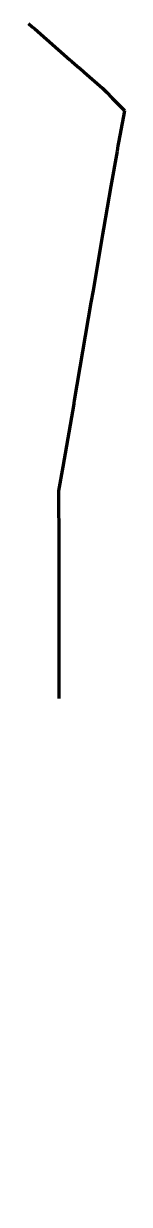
# Model space of a CAD drawing. Header units: metres. Extents: x 599858 to 604937, y 1147506 to 1148114.
# Drawn here: x 601571.63 to 601574.2, y 1147994.69 to 1148026.2 of the extents above; entities that cross this region are included whole.
import ezdxf

# ---------------------------------------------------------------- set-up
doc = ezdxf.new("R2010")
doc.units = ezdxf.units.M
doc.header["$MEASUREMENT"] = 0
doc.linetypes.add('DGN Style 5', pattern=[36.969413, 15.844034, -21.125379])
doc.layers.add('TF_T_---_Kabl-_2', color=5, linetype='DGN Style 5', lineweight=70)

msp = doc.modelspace()

# ---------------------------------------------------------------- linework, layer by layer
at = {"layer": 'TF_T_---_Kabl-_2', "flags": 128}
for points in [[(601571.63, 1148026.2), (601571.73, 1148026.11), (601571.8, 1148026.06), (601572.74, 1148025.23), (601572.78, 1148025.2), (601572.87, 1148025.12), (601572.99, 1148025.02), (601573, 1148025.01), (601573.12, 1148024.9), (601573.611674, 1148024.47649), (601573.72, 1148024.37), (601573.87, 1148024.21), (601574.198664, 1148023.882818)], [(601574.2, 1148023.88), (601574.17, 1148023.73), (601574.04, 1148023.03), (601574.021215, 1148022.939093), (601574, 1148022.8), (601573.83, 1148021.86), (601573.64, 1148020.72), (601573.61, 1148020.57), (601573.36, 1148019.08), (601573.3, 1148018.76), (601572.85, 1148016.14), (601572.84, 1148016.07), (601572.84, 1148016.05), (601572.55, 1148014.37), (601572.436074, 1148013.734543), (601572.44, 1148012.27), (601572.44, 1148012.16), (601572.44, 1148011.97), (601572.44, 1148011.59), (601572.44, 1148011.44), (601572.44, 1148011.07), (601572.44, 1148010.6), (601572.44, 1148009.14), (601572.44, 1148008.73), (601572.44, 1148008.66), (601572.44, 1148007.49), (601572.43, 1148006.82), (601572.43, 1148006.08), (601572.43, 1148004.24), (601572.43, 1148004.16), (601572.43, 1148003.9), (601572.43, 1148003.09), (601572.43, 1148002.97), (601572.43, 1148002.6), (601572.43, 1148001.41), (601572.43, 1148000.23), (601572.43, 1147997.35), (601572.43, 1147996.93), (601572.43, 1147996.64), (601572.43, 1147996.45), (601572.43, 1147995.9), (601572.42, 1147993.31), (601572.42, 1147992), (601572.42, 1147991.4), (601572.42, 1147989.64), (601572.42, 1147989.15), (601572.42, 1147988.46), (601572.42, 1147987.96), (601572.42, 1147987.57), (601572.42, 1147987.26), (601572.42, 1147984.42), (601572.42, 1147982.61), (601572.42, 1147981.89), (601572.41, 1147978.91), (601572.41, 1147977.66), (601572.41, 1147977.49), (601572.41, 1147977.05), (601572.41, 1147976.5), (601572.41, 1147976.15), (601572.41, 1147975.93), (601572.41, 1147975.32), (601572.41, 1147974.3), (601572.41, 1147973.93), (601572.413073, 1147973.694053), (601572.37, 1147973.43), (601572.29, 1147972.93), (601572.19, 1147972.26), (601572.11, 1147971.73), (601572.01, 1147971.05), (601571.969075, 1147970.819352)]]:
    msp.add_lwpolyline(points, dxfattribs=at)

doc.saveas('drawing.dxf')
